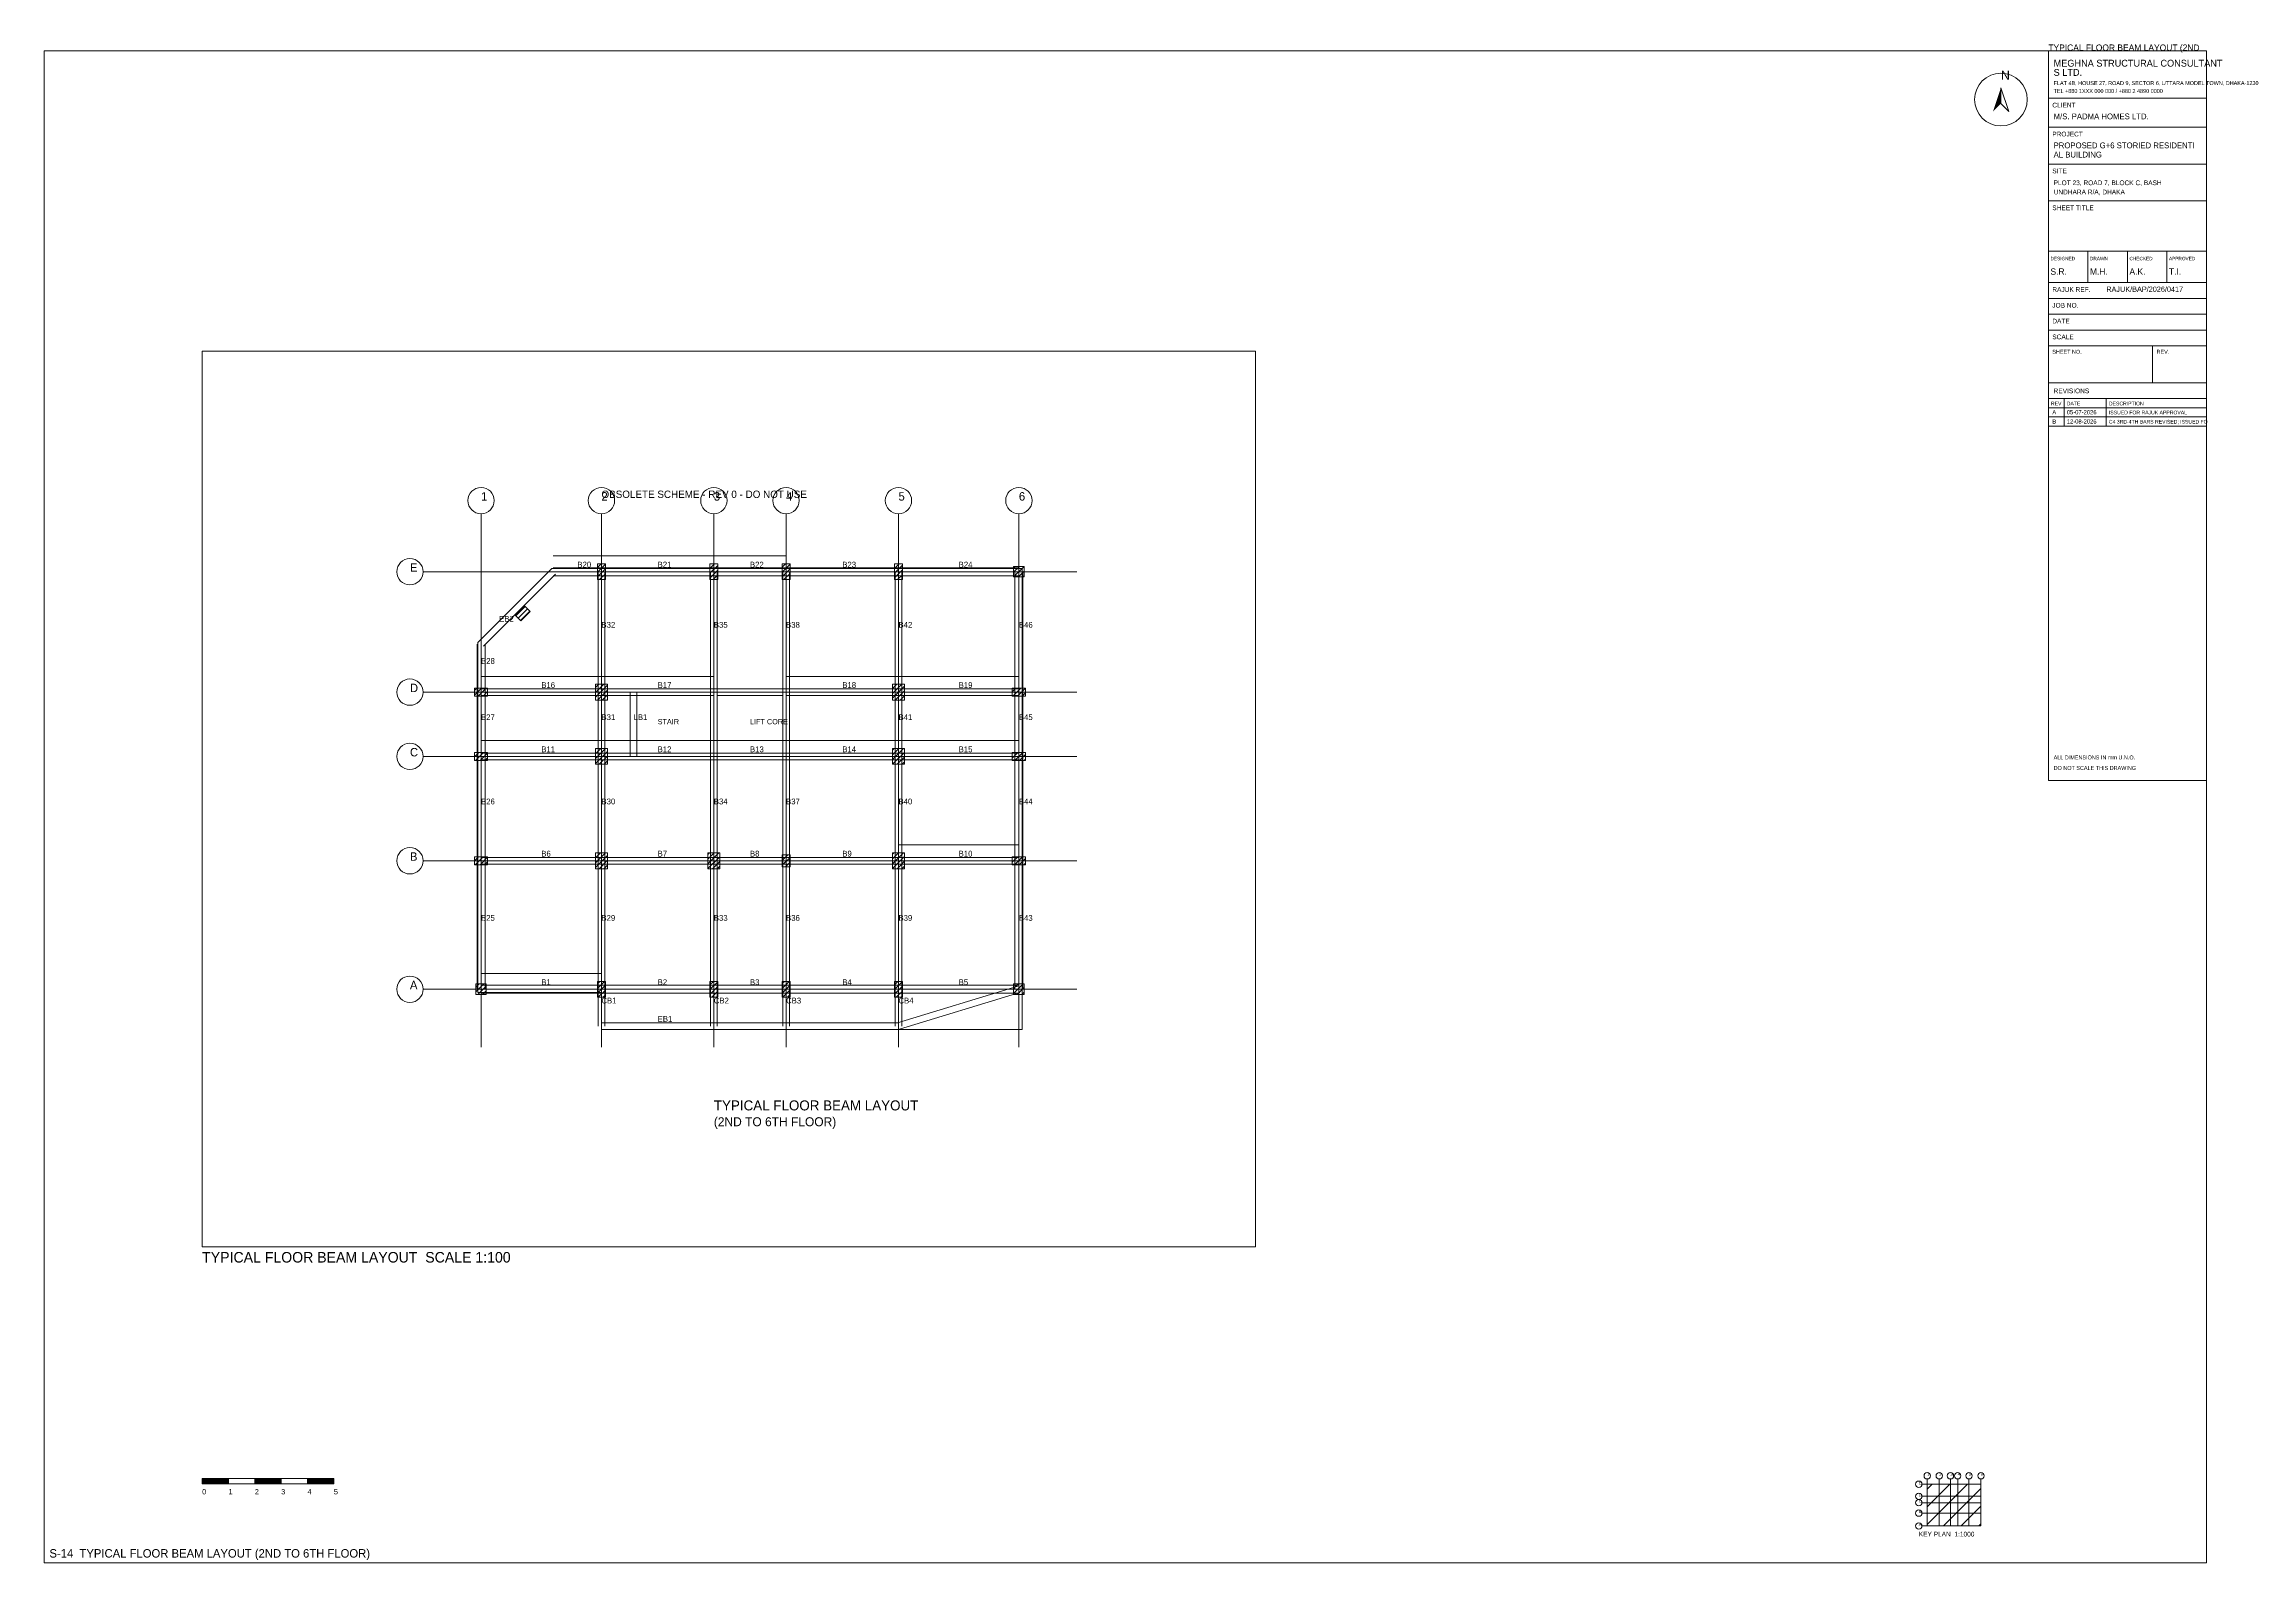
# Paper-space layout 'S-14 TYPICAL FLOOR BEAM LAYOUT (2ND TO 6TH FLOOR)' of a CAD drawing. Extents: x 10 to 848, y 10 to 587.
# The model-space entities are those that its viewports show. They can reach past a viewport. Long polylines and large blocks are cut down to what shows.
import ezdxf

# ---------------------------------------------------------------- set-up
doc = ezdxf.new("R2010")
doc.units = 0
for name, color, linetype, lineweight, plot in [('Arrow', 7, 'Continuous', 0, False), ('Beam Line', 4, 'Continuous', 0, False), ('Column', 1, 'Continuous', 0, False), ('Grid', 8, 'Continuous', 0, False), ('Grid Circle', 8, 'Continuous', 0, False), ('Grid text', 7, 'Continuous', 0, False), ('Hatch', 9, 'Continuous', 0, False), ('OLD-SCHEME-REV0', 8, 'Continuous', 0, False), ('Sheet', 7, 'Continuous', 0, False), ('Slab', 5, 'Continuous', 0, False), ('Text-1', 7, 'Continuous', 0, False), ('TITLE', 7, 'Continuous', 0, False), ('Wall', 1, 'Continuous', 0, False)]:
    doc.layers.add(name, color=color, linetype=linetype, lineweight=lineweight, plot=plot)

# ---------------------------------------------------------------- blocks, each defined once
blk = doc.blocks.new('TITLE_BLOCK')
at = {"layer": 'TITLE'}
for p, q in [((0, -18), (60, -18)), ((0, -29), (60, -29)), ((0, -43), (60, -43)), ((0, -57), (60, -57)), ((0, -76), (60, -76)), ((0, -76), (0, -88)), ((15, -76), (15, -88)), ((30, -76), (30, -88)), ((45, -76), (45, -88)), ((0, -88), (60, -88)), ((0, -94), (60, -94)), ((0, -100), (60, -100)), ((0, -106), (60, -106)), ((0, -112), (60, -112)), ((39.6, -112), (39.6, -126)), ((0, -126), (60, -126)), ((0, -132), (60, -132)), ((0, -132), (60, -132)), ((6, -132), (6, -142.5)), ((22, -132), (22, -142.5)), ((0, -135.5), (60, -135.5)), ((0, -139), (60, -139)), ((0, -142.5), (60, -142.5))]:
    blk.add_line(p, q, dxfattribs=at)
blk.add_lwpolyline([(0, -277), (60, -277), (60, 0), (0, 0)], close=True, dxfattribs=at)
at = {"layer": 'Text-1'}
for tag, height in [('JOBNO', 2), ('SCALE', 2), ('SHEETTITLE', 2.4), ('SHEETTITLE2', 2.4), ('DATE', 2), ('SHEETNO', 4.5), ('REV', 4.5)]:
    blk.add_attdef(tag, (0, 0), '', height=height, dxfattribs=at)
at = {"layer": 'TITLE'}
for s, height, p in [('S LTD.', 2.6, (2, -9.5)), ('MEGHNA STRUCTURAL CONSULTANT', 2.6, (2, -6)), ('TEL +880 1XXX 000 000 / +880 2 4890 0000', 1.5, (2, -16)), ('FLAT 4B, HOUSE 27, ROAD 9, SECTOR 6, UTTARA MODEL TOWN, DHAKA-1230', 1.5, (2, -13)), ('CLIENT', 1.8, (1.5, -21.5)), ('M/S. PADMA HOMES LTD.', 2.2, (2, -26)), ('PROJECT', 1.8, (1.5, -32.5)), ('AL BUILDING', 2.2, (2, -40.5)), ('PROPOSED G+6 STORIED RESIDENTI', 2.2, (2, -37)), ('SITE', 1.8, (1.5, -46.5)), ('PLOT 23, ROAD 7, BLOCK C, BASH', 1.8, (2, -51)), ('SHEET TITLE', 1.8, (1.5, -60.5)), ('UNDHARA R/A, DHAKA', 1.8, (2, -54.5)), ('DESIGNED', 1.3, (0.8, -79.5)), ('S.R.', 2.4, (0.8, -85)), ('DRAWN', 1.3, (15.8, -79.5)), ('M.H.', 2.4, (15.8, -85)), ('A.K.', 2.4, (30.8, -85)), ('CHECKED', 1.3, (30.8, -79.5)), ('APPROVED', 1.3, (45.8, -79.5)), ('T.I.', 2.4, (45.8, -85)), ('RAJUK REF.', 1.8, (1.5, -91.5)), ('RAJUK/BAP/2026/0417', 2, (22, -91.5)), ('JOB NO.', 1.8, (1.5, -97.5)), ('SCALE', 1.8, (1.5, -109.5)), ('DATE', 1.8, (1.5, -103.5)), ('SHEET NO.', 1.5, (1.5, -115)), ('REV.', 1.5, (41.1, -115)), ('REV', 1.4, (1, -134.6)), ('REVISIONS', 1.8, (2, -130)), ('DATE', 1.4, (7, -134.6)), ('DESCRIPTION', 1.4, (23, -134.6)), ('ALL DIMENSIONS IN mm U.N.O.', 1.5, (2, -269)), ('DO NOT SCALE THIS DRAWING', 1.5, (2, -273))]:
    blk.add_text(s, height=height, dxfattribs=at).set_placement(p)
blk = doc.blocks.new('NORTH_ARROW')
at = {"layer": 'Arrow'}
blk.add_lwpolyline([(0, 0), (3, -9), (0, -6)], close=True, dxfattribs=at)
blk.add_circle((0, -4.5), 10, dxfattribs=at)
blk.add_solid([(0, 0), (-3, -9), (0, -6)], dxfattribs=at)
at = {"layer": 'Text-1'}
blk.add_text('N', height=3.5, dxfattribs=at).set_placement((0, 3))
blk = doc.blocks.new('KEY_PLAN')
at = {"layer": 'Grid'}
for p, q in [((0, 0), (0, 17.8496)), ((4.572, 0), (4.572, 17.8496)), ((8.8392, 0), (8.8392, 17.8496)), ((11.5824, 0), (11.5824, 17.8496)), ((15.8496, 0), (15.8496, 17.8496)), ((20.4216, 0), (20.4216, 17.8496)), ((-2, 15.8496), (20.4216, 15.8496)), ((-2, 11.2776), (20.4216, 11.2776)), ((-2, 8.8392), (20.4216, 8.8392)), ((-2, 4.8768), (20.4216, 4.8768)), ((-2, 0), (20.4216, 0))]:
    blk.add_line(p, q, dxfattribs=at)
at = {"layer": 'Grid Circle'}
for centre in [(-3.2, 15.8496), (0, 19.0496), (4.572, 19.0496), (8.8392, 19.0496), (11.5824, 19.0496), (15.8496, 19.0496), (20.4216, 19.0496), (-3.2, 11.2776), (-3.2, 8.8392), (-3.2, 4.8768), (-3.2, 0)]:
    blk.add_circle(centre, 1.2, dxfattribs=at)
at = {"layer": 'Sheet'}
blk.add_lwpolyline([(0, 0), (20.4216, 0), (20.4216, 15.8496), (0, 15.8496)], close=True, dxfattribs=at)
at = {"layer": 'Grid text'}
for s, p in [('E', (-3.2, 15.8496)), ('1', (0, 19.0496)), ('2', (4.572, 19.0496)), ('3', (8.8392, 19.0496)), ('4', (11.5824, 19.0496)), ('5', (15.8496, 19.0496)), ('6', (20.4216, 19.0496)), ('C', (-3.2, 8.8392)), ('D', (-3.2, 11.2776)), ('A', (-3.2, 0)), ('B', (-3.2, 4.8768))]:
    blk.add_text(s, height=1.1, dxfattribs=at).set_placement(p)
at = {"layer": 'Sheet'}
blk.add_text('KEY PLAN  1:1000', height=1.8, dxfattribs=at).set_placement((-3.2, -4))
blk = doc.blocks.new('SCALE_BAR')
at = {"layer": 'Sheet'}
h = blk.add_hatch(color=256, dxfattribs=at)
h.dxf.hatch_style = 1
h.paths.add_polyline_path([(0, 0), (10, 0), (10, 2), (0, 2)])
h = blk.add_hatch(color=256, dxfattribs=at)
h.dxf.hatch_style = 1
h.paths.add_polyline_path([(20, 0), (30, 0), (30, 2), (20, 2)])
h = blk.add_hatch(color=256, dxfattribs=at)
h.dxf.hatch_style = 1
h.paths.add_polyline_path([(40, 0), (50, 0), (50, 2), (40, 2)])
for points in [[(0, 0), (10, 0), (10, 2), (0, 2)], [(10, 0), (20, 0), (20, 2), (10, 2)], [(20, 0), (30, 0), (30, 2), (20, 2)], [(30, 0), (40, 0), (40, 2), (30, 2)], [(40, 0), (50, 0), (50, 2), (40, 2)]]:
    blk.add_lwpolyline(points, close=True, dxfattribs=at)
for s, p in [('0', (0, -4)), ('1', (10, -4)), ('2', (20, -4)), ('3', (30, -4)), ('4', (40, -4)), ('5', (50, -4))]:
    blk.add_text(s, height=2, dxfattribs=at).set_placement(p)
at = {"layer": 'Text-1'}
blk.add_attdef('UNIT', (0, 0), '', height=2, dxfattribs=at)
blk = doc.blocks.new('GRID_BUBBLE')
at = {"layer": 'Grid Circle'}
blk.add_circle((0, 0), 500, dxfattribs=at)
at = {"layer": 'Text-1'}
blk.add_attdef('GRID', (0, 0), '', height=320, dxfattribs=at)

msp = doc.modelspace()

# ---------------------------------------------------------------- hatches: boundary and pattern name
at = {"layer": 'Hatch'}
h = msp.add_hatch(dxfattribs=at)
h.set_pattern_fill('ANSI31', color=256, scale=40)
h.paths.add_polyline_path([(1404422, -584450), (1404722, -584450), (1404722, -583850), (1404422, -583850)])
h = msp.add_hatch(dxfattribs=at)
h.set_pattern_fill('ANSI31', color=256, scale=40)
h.paths.add_polyline_path([(1408689, -584450), (1408989, -584450), (1408989, -583850), (1408689, -583850)])
h = msp.add_hatch(dxfattribs=at)
h.set_pattern_fill('ANSI31', color=256, scale=40)
h.paths.add_polyline_path([(1411432, -584450), (1411732, -584450), (1411732, -583850), (1411432, -583850)])
h = msp.add_hatch(dxfattribs=at)
h.set_pattern_fill('ANSI31', color=256, scale=40)
h.paths.add_polyline_path([(1415700, -584450), (1416000, -584450), (1416000, -583850), (1415700, -583850)])
h = msp.add_hatch(dxfattribs=at)
h.set_pattern_fill('ANSI31', color=256, scale=40)
h.paths.add_polyline_path([(1420222, -584350), (1420622, -584350), (1420622, -583950), (1420222, -583950)])
h = msp.add_hatch(dxfattribs=at)
h.set_pattern_fill('ANSI31', color=256, scale=40)
h.paths.add_polyline_path([(1401513, -586017), (1401867, -585663), (1401654, -585451), (1401301, -585805)])
h = msp.add_hatch(dxfattribs=at)
h.set_pattern_fill('ANSI31', color=256, scale=40)
h.paths.add_polyline_path([(1404347, -589022), (1404797, -589022), (1404797, -588422), (1404347, -588422)])
h = msp.add_hatch(dxfattribs=at)
h.set_pattern_fill('ANSI31', color=256, scale=40)
h.paths.add_polyline_path([(1415625, -589022), (1416075, -589022), (1416075, -588422), (1415625, -588422)])
h = msp.add_hatch(dxfattribs=at)
h.set_pattern_fill('ANSI31', color=256, scale=40)
h.paths.add_polyline_path([(1399750, -588872), (1400250, -588872), (1400250, -588572), (1399750, -588572)])
h = msp.add_hatch(dxfattribs=at)
h.set_pattern_fill('ANSI31', color=256, scale=40)
h.paths.add_polyline_path([(1420172, -588872), (1420672, -588872), (1420672, -588572), (1420172, -588572)])
h = msp.add_hatch(dxfattribs=at)
h.set_pattern_fill('ANSI31', color=256, scale=40)
h.paths.add_polyline_path([(1404347, -591461), (1404797, -591461), (1404797, -590861), (1404347, -590861)])
h = msp.add_hatch(dxfattribs=at)
h.set_pattern_fill('ANSI31', color=256, scale=40)
h.paths.add_polyline_path([(1415625, -591461), (1416075, -591461), (1416075, -590861), (1415625, -590861)])
h = msp.add_hatch(dxfattribs=at)
h.set_pattern_fill('ANSI31', color=256, scale=40)
h.paths.add_polyline_path([(1399750, -591311), (1400250, -591311), (1400250, -591011), (1399750, -591011)])
h = msp.add_hatch(dxfattribs=at)
h.set_pattern_fill('ANSI31', color=256, scale=40)
h.paths.add_polyline_path([(1420172, -591311), (1420672, -591311), (1420672, -591011), (1420172, -591011)])
h = msp.add_hatch(dxfattribs=at)
h.set_pattern_fill('ANSI31', color=256, scale=40)
h.paths.add_polyline_path([(1399750, -595273), (1400250, -595273), (1400250, -594973), (1399750, -594973)])
h = msp.add_hatch(dxfattribs=at)
h.set_pattern_fill('ANSI31', color=256, scale=40)
h.paths.add_polyline_path([(1404347, -595423), (1404797, -595423), (1404797, -594823), (1404347, -594823)])
h = msp.add_hatch(dxfattribs=at)
h.set_pattern_fill('ANSI31', color=256, scale=40)
h.paths.add_polyline_path([(1408614, -595423), (1409064, -595423), (1409064, -594823), (1408614, -594823)])
h = msp.add_hatch(dxfattribs=at)
h.set_pattern_fill('ANSI31', color=256, scale=40)
h.paths.add_polyline_path([(1411432, -595348), (1411732, -595348), (1411732, -594898), (1411432, -594898)])
h = msp.add_hatch(dxfattribs=at)
h.set_pattern_fill('ANSI31', color=256, scale=40)
h.paths.add_polyline_path([(1415625, -595423), (1416075, -595423), (1416075, -594823), (1415625, -594823)])
h = msp.add_hatch(dxfattribs=at)
h.set_pattern_fill('ANSI31', color=256, scale=40)
h.paths.add_polyline_path([(1420172, -595273), (1420672, -595273), (1420672, -594973), (1420172, -594973)])
h = msp.add_hatch(dxfattribs=at)
h.set_pattern_fill('ANSI31', color=256, scale=40)
h.paths.add_polyline_path([(1399800, -600200), (1400200, -600200), (1400200, -599800), (1399800, -599800)])
h = msp.add_hatch(dxfattribs=at)
h.set_pattern_fill('ANSI31', color=256, scale=40)
h.paths.add_polyline_path([(1404422, -600300), (1404722, -600300), (1404722, -599700), (1404422, -599700)])
h = msp.add_hatch(dxfattribs=at)
h.set_pattern_fill('ANSI31', color=256, scale=40)
h.paths.add_polyline_path([(1408689, -600300), (1408989, -600300), (1408989, -599700), (1408689, -599700)])
h = msp.add_hatch(dxfattribs=at)
h.set_pattern_fill('ANSI31', color=256, scale=40)
h.paths.add_polyline_path([(1411432, -600300), (1411732, -600300), (1411732, -599700), (1411432, -599700)])
h = msp.add_hatch(dxfattribs=at)
h.set_pattern_fill('ANSI31', color=256, scale=40)
h.paths.add_polyline_path([(1415700, -600300), (1416000, -600300), (1416000, -599700), (1415700, -599700)])
h = msp.add_hatch(dxfattribs=at)
h.set_pattern_fill('ANSI31', color=256, scale=40)
h.paths.add_polyline_path([(1420222, -600200), (1420622, -600200), (1420622, -599800), (1420222, -599800)])

# ---------------------------------------------------------------- linework, layer by layer
at = {"layer": 'Beam Line'}
for p, q in [((1401283, -585434), (1402655, -584062)), ((1401460, -585610), (1402832, -584239)), ((1402743, -584000), (1404572, -584000)), ((1404447, -588722), (1404447, -584150)), ((1404572, -584000), (1408839, -584000)), ((1404697, -588722), (1404697, -584150)), ((1408714, -588722), (1408714, -584150)), ((1408839, -584000), (1411582, -584000)), ((1408964, -588722), (1408964, -584150)), ((1411457, -588722), (1411457, -584150)), ((1411582, -584000), (1415850, -584000)), ((1411707, -588722), (1411707, -584150)), ((1415725, -588722), (1415725, -584150)), ((1415850, -584000), (1420422, -584000)), ((1415975, -588722), (1415975, -584150)), ((1420272, -588722), (1420272, -584150)), ((1420572, -588722), (1420572, -584150)), ((1402743, -584300), (1404572, -584300)), ((1404572, -584300), (1408839, -584300)), ((1408839, -584300), (1411582, -584300)), ((1411582, -584300), (1415850, -584300)), ((1415850, -584300), (1420422, -584300)), ((1399912, -586805), (1401283, -585434)), ((1400088, -586982), (1401460, -585610)), ((1399850, -588722), (1399850, -586894)), ((1400150, -588722), (1400150, -586894)), ((1399850, -591161), (1399850, -588722)), ((1400000, -588597), (1404572, -588597)), ((1400000, -588847), (1404572, -588847)), ((1400150, -591161), (1400150, -588722)), ((1404447, -591161), (1404447, -588722)), ((1404572, -588597), (1408839, -588597)), ((1404572, -588847), (1408839, -588847)), ((1404697, -591161), (1404697, -588722)), ((1405666, -591161), (1405666, -588722)), ((1405916, -591161), (1405916, -588722)), ((1411582, -588597), (1415850, -588597)), ((1411582, -588847), (1415850, -588847)), ((1415725, -591161), (1415725, -588722)), ((1415850, -588597), (1420422, -588597)), ((1415850, -588847), (1420422, -588847)), ((1415975, -591161), (1415975, -588722)), ((1420272, -591161), (1420272, -588722)), ((1420572, -591161), (1420572, -588722)), ((1399850, -595123), (1399850, -591161)), ((1400000, -591036), (1404572, -591036)), ((1400000, -591286), (1404572, -591286)), ((1400150, -595123), (1400150, -591161)), ((1404447, -595123), (1404447, -591161)), ((1404572, -591036), (1408839, -591036)), ((1404572, -591286), (1408839, -591286)), ((1404697, -595123), (1404697, -591161)), ((1408714, -595123), (1408714, -591161)), ((1408839, -591036), (1411582, -591036)), ((1408839, -591286), (1411582, -591286)), ((1408964, -595123), (1408964, -591161)), ((1411457, -595123), (1411457, -591161)), ((1411582, -591036), (1415850, -591036)), ((1411582, -591286), (1415850, -591286)), ((1411707, -595123), (1411707, -591161)), ((1415725, -595123), (1415725, -591161)), ((1415850, -591036), (1420422, -591036)), ((1415850, -591286), (1420422, -591286)), ((1415975, -595123), (1415975, -591161)), ((1420272, -595123), (1420272, -591161)), ((1420572, -595123), (1420572, -591161)), ((1399850, -600000), (1399850, -595123)), ((1400000, -594998), (1404572, -594998)), ((1400150, -600000), (1400150, -595123)), ((1404447, -600000), (1404447, -595123)), ((1404572, -594998), (1408839, -594998)), ((1404697, -600000), (1404697, -595123)), ((1408714, -600000), (1408714, -595123)), ((1408839, -594998), (1411582, -594998)), ((1408964, -600000), (1408964, -595123)), ((1411457, -600000), (1411457, -595123)), ((1411582, -594998), (1415850, -594998)), ((1411707, -600000), (1411707, -595123)), ((1415725, -600000), (1415725, -595123)), ((1415850, -594998), (1420422, -594998)), ((1415975, -600000), (1415975, -595123)), ((1420272, -600000), (1420272, -595123)), ((1420572, -600000), (1420572, -595123)), ((1400000, -595248), (1404572, -595248)), ((1404572, -595248), (1408839, -595248)), ((1408839, -595248), (1411582, -595248)), ((1411582, -595248), (1415850, -595248)), ((1415850, -595248), (1420422, -595248)), ((1400000, -599850), (1404572, -599850)), ((1400000, -600150), (1404572, -600150)), ((1404447, -600000), (1404447, -601399)), ((1404572, -599850), (1408839, -599850)), ((1404572, -600150), (1408839, -600150)), ((1404697, -600000), (1404697, -601399)), ((1408714, -600000), (1408714, -601399)), ((1408839, -599850), (1411582, -599850)), ((1408839, -600150), (1411582, -600150)), ((1408964, -600000), (1408964, -601399)), ((1411457, -600000), (1411457, -601399)), ((1411582, -599850), (1415850, -599850)), ((1411582, -600150), (1415850, -600150)), ((1411707, -600000), (1411707, -601399)), ((1415725, -600000), (1415725, -601399)), ((1415813, -601279), (1420385, -599880)), ((1415850, -599850), (1420422, -599850)), ((1415850, -600150), (1420422, -600150)), ((1415886, -601519), (1420458, -600120)), ((1415975, -600000), (1415975, -601399)), ((1404572, -601274), (1408839, -601274)), ((1404572, -601524), (1408839, -601524)), ((1408839, -601274), (1411582, -601274)), ((1408839, -601524), (1411582, -601524)), ((1411582, -601274), (1415850, -601274)), ((1411582, -601524), (1415850, -601524))]:
    msp.add_line(p, q, dxfattribs=at)
at = {"layer": 'Column'}
for points in [[(1404422, -584450), (1404722, -584450), (1404722, -583850), (1404422, -583850)], [(1408689, -584450), (1408989, -584450), (1408989, -583850), (1408689, -583850)], [(1411432, -584450), (1411732, -584450), (1411732, -583850), (1411432, -583850)], [(1415700, -584450), (1416000, -584450), (1416000, -583850), (1415700, -583850)], [(1420222, -584350), (1420622, -584350), (1420622, -583950), (1420222, -583950)], [(1401513, -586017), (1401867, -585663), (1401654, -585451), (1401301, -585805)], [(1404347, -589022), (1404797, -589022), (1404797, -588422), (1404347, -588422)], [(1415625, -589022), (1416075, -589022), (1416075, -588422), (1415625, -588422)], [(1399750, -588872), (1400250, -588872), (1400250, -588572), (1399750, -588572)], [(1420172, -588872), (1420672, -588872), (1420672, -588572), (1420172, -588572)], [(1404347, -591461), (1404797, -591461), (1404797, -590861), (1404347, -590861)], [(1415625, -591461), (1416075, -591461), (1416075, -590861), (1415625, -590861)], [(1399750, -591311), (1400250, -591311), (1400250, -591011), (1399750, -591011)], [(1420172, -591311), (1420672, -591311), (1420672, -591011), (1420172, -591011)], [(1399750, -595273), (1400250, -595273), (1400250, -594973), (1399750, -594973)], [(1404347, -595423), (1404797, -595423), (1404797, -594823), (1404347, -594823)], [(1408614, -595423), (1409064, -595423), (1409064, -594823), (1408614, -594823)], [(1411432, -595348), (1411732, -595348), (1411732, -594898), (1411432, -594898)], [(1415625, -595423), (1416075, -595423), (1416075, -594823), (1415625, -594823)], [(1420172, -595273), (1420672, -595273), (1420672, -594973), (1420172, -594973)], [(1399800, -600200), (1400200, -600200), (1400200, -599800), (1399800, -599800)], [(1404422, -600300), (1404722, -600300), (1404722, -599700), (1404422, -599700)], [(1408689, -600300), (1408989, -600300), (1408989, -599700), (1408689, -599700)], [(1411432, -600300), (1411732, -600300), (1411732, -599700), (1411432, -599700)], [(1415700, -600300), (1416000, -600300), (1416000, -599700), (1415700, -599700)], [(1420222, -600200), (1420622, -600200), (1420622, -599800), (1420222, -599800)]]:
    msp.add_lwpolyline(points, close=True, dxfattribs=at)
at = {"layer": 'Grid'}
for p, q in [((1400000, -602200), (1400000, -581950)), ((1404572, -602200), (1404572, -581950)), ((1408839, -602200), (1408839, -581950)), ((1411582, -602200), (1411582, -581950)), ((1415850, -602200), (1415850, -581950)), ((1420422, -602200), (1420422, -581950)), ((1397800, -584150), (1422622, -584150)), ((1397800, -588722), (1422622, -588722)), ((1397800, -591161), (1422622, -591161)), ((1397800, -595123), (1422622, -595123)), ((1397800, -600000), (1422622, -600000))]:
    msp.add_line(p, q, dxfattribs=at)
at = {"layer": 'OLD-SCHEME-REV0'}
for p, q in [((1402743, -583550), (1404572, -583550)), ((1404572, -583550), (1408839, -583550)), ((1408839, -583550), (1411582, -583550)), ((1400000, -588122), (1404572, -588122)), ((1404572, -588122), (1408839, -588122)), ((1411582, -588122), (1415850, -588122)), ((1415850, -588122), (1420422, -588122)), ((1400000, -590561), (1404572, -590561)), ((1404572, -590561), (1408839, -590561)), ((1408839, -590561), (1411582, -590561)), ((1411582, -590561), (1415850, -590561)), ((1415850, -590561), (1420422, -590561)), ((1415850, -594523), (1420422, -594523)), ((1400000, -599400), (1404572, -599400))]:
    msp.add_line(p, q, dxfattribs=at)
at = {"layer": 'Slab'}
for points in [[(1399875, -600125), (1404572, -600125), (1404572, -601524), (1420547, -601524), (1420547, -584025), (1402691, -584025), (1399875, -586842)], [(1404572, -591161), (1408839, -591161), (1408839, -588722), (1404572, -588722)]]:
    msp.add_lwpolyline(points, close=True, dxfattribs=at)
at = {"layer": 'Wall'}
for points in [[(1408714, -591161), (1408964, -591161), (1408964, -588597), (1408714, -588597)], [(1408964, -588847), (1411457, -588847), (1411457, -588597), (1408964, -588597)], [(1411457, -591161), (1411707, -591161), (1411707, -588597), (1411457, -588597)]]:
    msp.add_lwpolyline(points, close=True, dxfattribs=at)

# ---------------------------------------------------------------- block references
at = {"layer": 'Grid Circle'}
for p, values in [((1400000, -581450), {'GRID': '1'}), ((1404572, -581450), {'GRID': '2'}), ((1408839, -581450), {'GRID': '3'}), ((1411582, -581450), {'GRID': '4'}), ((1415850, -581450), {'GRID': '5'}), ((1420422, -581450), {'GRID': '6'}), ((1397300, -584150), {'GRID': 'E'}), ((1397300, -588722), {'GRID': 'D'}), ((1397300, -591161), {'GRID': 'C'}), ((1397300, -595123), {'GRID': 'B'}), ((1397300, -600000), {'GRID': 'A'})]:
    msp.add_blockref('GRID_BUBBLE', p, dxfattribs=at).add_auto_attribs(values)

# ---------------------------------------------------------------- texts
at = {"layer": 'OLD-SCHEME-REV0'}
msp.add_text('OBSOLETE SCHEME - REV 0 - DO NOT USE', height=280, dxfattribs=at).set_placement((1404572, -581350))
at = {"layer": 'Text-1'}
for s, height, p in [('B20', 220, (1403658, -583990)), ('B21', 220, (1406706, -583990)), ('B22', 220, (1410211, -583990)), ('B23', 220, (1413716, -583990)), ('B24', 220, (1418136, -583990)), ('EB2', 220, (1400686, -586048)), ('B32', 220, (1404572, -586276)), ('B35', 220, (1408839, -586276)), ('B38', 220, (1411582, -586276)), ('B42', 220, (1415850, -586276)), ('B46', 220, (1420422, -586276)), ('B28', 220, (1400000, -587648)), ('B16', 220, (1402286, -588562)), ('B17', 220, (1406706, -588562)), ('B18', 220, (1413716, -588562)), ('B19', 220, (1418136, -588562)), ('B27', 220, (1400000, -589782)), ('B31', 220, (1404572, -589782)), ('LB1', 220, (1405791, -589782)), ('STAIR', 200, (1406706, -589942)), ('LIFT CORE', 200, (1410211, -589942)), ('B41', 220, (1415850, -589782)), ('B45', 220, (1420422, -589782)), ('B11', 220, (1402286, -591001)), ('B12', 220, (1406706, -591001)), ('B13', 220, (1410211, -591001)), ('B14', 220, (1413716, -591001)), ('B15', 220, (1418136, -591001)), ('B26', 220, (1400000, -592982)), ('B30', 220, (1404572, -592982)), ('B34', 220, (1408839, -592982)), ('B37', 220, (1411582, -592982)), ('B40', 220, (1415850, -592982)), ('B44', 220, (1420422, -592982)), ('B6', 220, (1402286, -594963)), ('B7', 220, (1406706, -594963)), ('B8', 220, (1410211, -594963)), ('B9', 220, (1413716, -594963)), ('B10', 220, (1418136, -594963)), ('B25', 220, (1400000, -597402)), ('B29', 220, (1404572, -597402)), ('B33', 220, (1408839, -597402)), ('B36', 220, (1411582, -597402)), ('B39', 220, (1415850, -597402)), ('B43', 220, (1420422, -597402)), ('B1', 220, (1402286, -599840)), ('B2', 220, (1406706, -599840)), ('B3', 220, (1410211, -599840)), ('B4', 220, (1413716, -599840)), ('B5', 220, (1418136, -599840)), ('CB1', 220, (1404572, -600540)), ('EB1', 220, (1406706, -601239)), ('CB2', 220, (1408839, -600540)), ('CB3', 220, (1411582, -600540)), ('CB4', 220, (1415850, -600540)), ('TYPICAL FLOOR BEAM LAYOUT', 380, (1408839, -604600)), ('(2ND TO 6TH FLOOR)', 340, (1408839, -605200))]:
    msp.add_text(s, height=height, dxfattribs=at).set_placement(p)

psp = doc.layouts.new('S-14 TYPICAL FLOOR BEAM LAYOUT (2ND TO 6TH FLOOR)')

# ---------------------------------------------------------------- hatches: boundary and pattern name
at = {"layer": 'Hatch'}
h = psp.add_hatch(dxfattribs=at)
h.set_pattern_fill('ANSI31', color=256, scale=1.5)
h.paths.add_polyline_path([(725, 24), (745.4216, 24), (745.4216, 39.8496), (725, 39.8496)])

# ---------------------------------------------------------------- linework, layer by layer
at = {"layer": 'Sheet'}
psp.add_lwpolyline([(10, 10), (831, 10), (831, 584), (10, 584)], close=True, dxfattribs=at)

# ---------------------------------------------------------------- block references
at = {"layer": 'Arrow'}
psp.add_blockref('NORTH_ARROW', (753, 570), dxfattribs=at)
at = {"layer": 'Sheet'}
psp.add_blockref('SCALE_BAR', (70, 40), dxfattribs=at).add_auto_attribs({'UNIT': 'm'})
psp.add_blockref('KEY_PLAN', (725, 24), dxfattribs=at)
at = {"layer": 'TITLE'}
ref = psp.add_blockref('TITLE_BLOCK', (771, 584), dxfattribs=at)
ref.add_attrib('SHEETTITLE', 'TYPICAL FLOOR BEAM LAYOUT (2ND', (771, 584), dxfattribs={"layer": 'Text-1', "height": 2.4})

# ---------------------------------------------------------------- texts
at = {"layer": 'Sheet'}
for s, height, p in [('TYPICAL FLOOR BEAM LAYOUT  SCALE 1:100', 4, (70, 124)), ('S-14  TYPICAL FLOOR BEAM LAYOUT (2ND TO 6TH FLOOR)', 3.2, (12, 12))]:
    psp.add_text(s, height=height, dxfattribs=at).set_placement(p)
at = {"layer": 'TITLE'}
for s, height, p in [('A', 1.6, (772.5, 446)), ('05-07-2026', 1.6, (778, 446)), ('ISSUED FOR RAJUK APPROVAL', 1.4, (794, 446)), ('B', 1.6, (772.5, 442.5)), ('12-08-2026', 1.6, (778, 442.5)), ('C4 3RD-4TH BARS REVISED; ISSUED FO', 1.4, (794, 442.5))]:
    psp.add_text(s, height=height, dxfattribs=at).set_placement(p)

# ---------------------------------------------------------------- viewports
at = {"layer": ''}
psp.add_viewport(center=(270, 300), size=(400, 340), view_center_point=(1409410.8, -592775.2), view_height=34000, dxfattribs=at)

doc.saveas('drawing.dxf')
